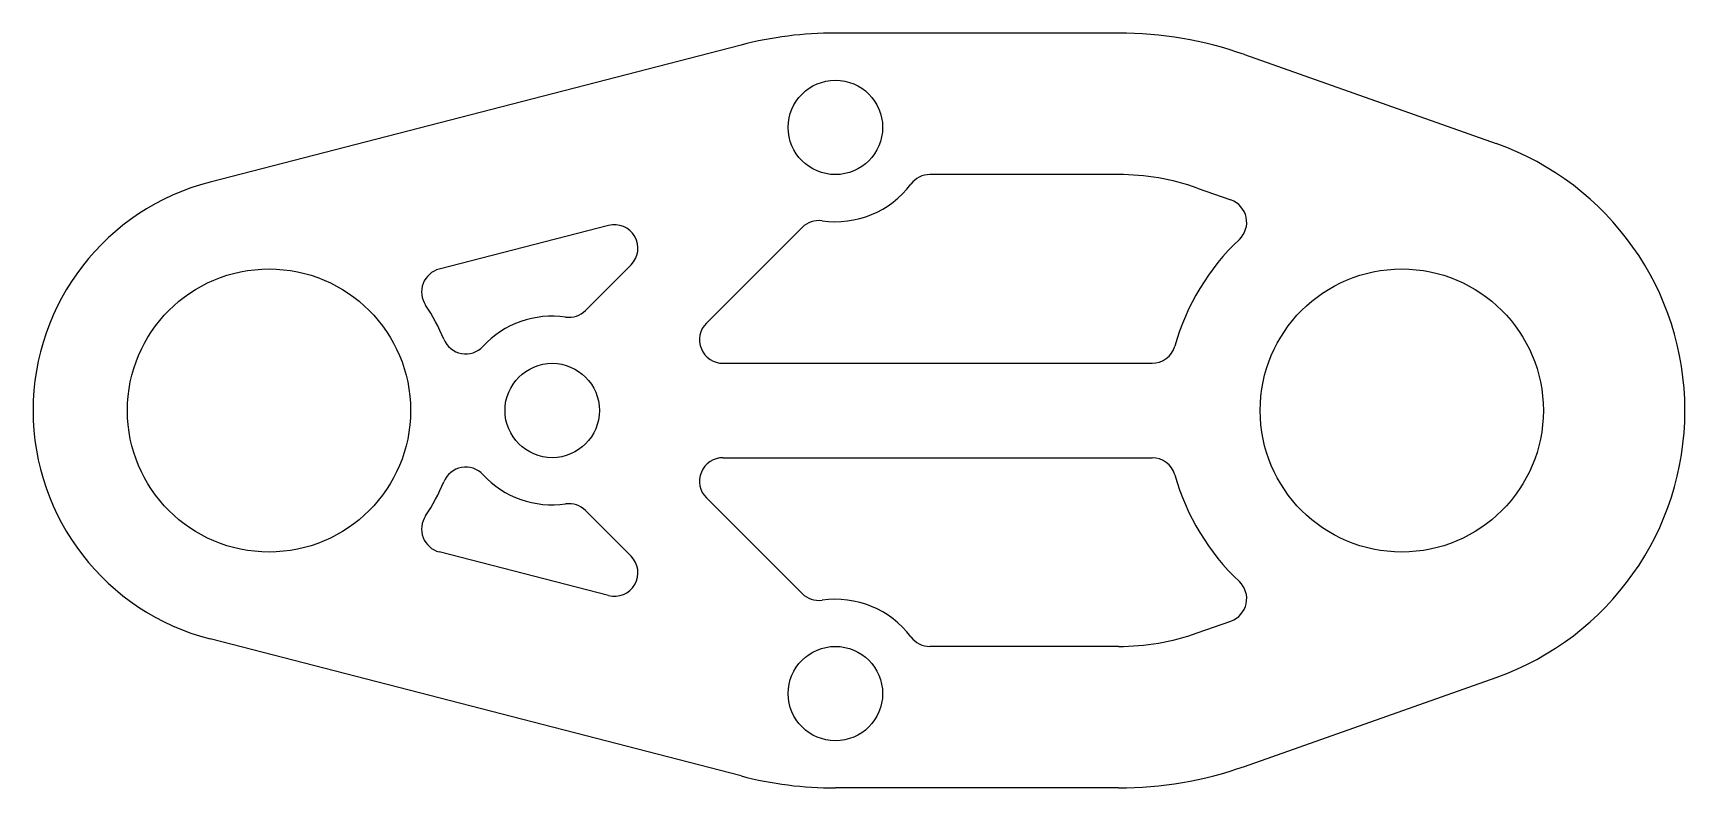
# Model space of a CAD drawing. Extents: x -58 to 12, y -16 to 16.
import ezdxf

# ---------------------------------------------------------------- set-up
doc = ezdxf.new("R2010")
doc.units = 0
doc.header["$MEASUREMENT"] = 0
doc.layers.add('VISIBLE', color=7, linetype='CONTINUOUS')

msp = doc.modelspace()

# ---------------------------------------------------------------- linework, layer by layer
at = {"layer": 'VISIBLE'}
for p, q in [((-28, 15.492), (-50.5, 9.682)), ((-12, 16), (-24, 16)), ((-6.667, 15.085), (4, 11.314)), ((-12, 10), (-20, 10)), ((-8.667, 9.428), (-7.238, 8.923)), ((-33.616, 7.845), (-40.784, 5.994)), ((-29.464, 3.707), (-25.414, 7.757)), ((-34.586, 4.243), (-32.659, 6.17)), ((-28.757, 2), (-10.583, 2)), ((-28.757, -2), (-10.583, -2)), ((-29.464, -3.707), (-25.414, -7.757)), ((-34.586, -4.243), (-32.659, -6.17)), ((-33.616, -7.845), (-40.784, -5.994)), ((-8.667, -9.428), (-7.238, -8.923)), ((-28, -15.492), (-50.5, -9.682)), ((-12, -10), (-20, -10)), ((-6.667, -15.085), (4, -11.314)), ((-12, -16), (-24, -16))]:
    msp.add_line(p, q, dxfattribs=at)
for centre, radius in [((-24, 12), 2), ((-48, 0), 6), ((0, 0), 6), ((-36, 0), 2), ((-24, -12), 2)]:
    msp.add_circle(centre, radius, dxfattribs=at)
for centre, radius, start, end in [((-24, 0), 16, 90, 104.47751), ((-12, 0), 16, 70.52878, 90), ((0, 0), 12, 289.47122, 70.52878), ((-20, 9), 1, 90, 143.1301), ((-12, 0), 10, 70.52878, 90), ((-48, 0), 10, 104.47751, 255.52249), ((-24, 12), 4, 261.8699, 323.1301), ((-7.571, 7.98), 1, 313.49309, 70.52878), ((-33.366, 6.877), 1, 315, 104.47751), ((-24.707, 7.05), 1, 81.8699, 135), ((0, 0), 10, 133.49309, 164.17338), ((-40.534, 5.026), 1, 104.47751, 213.94873), ((-48, 0), 8, 22.19161, 33.94873), ((-35.293, 4.95), 1, 261.8699, 315), ((-36, 0), 4, 81.8699, 137.16657), ((-28.757, 3), 1, 135, 270), ((-39.667, 3.399), 1, 202.19161, 317.16657), ((-10.583, 3), 1, 270, 344.17338), ((-28.757, -3), 1, 90, 225), ((-10.583, -3), 1, 15.82662, 90), ((-39.667, -3.399), 1, 42.83343, 157.80839), ((-36, 0), 4, 222.83343, 278.1301), ((0, 0), 10, 195.82662, 226.50691), ((-48, 0), 8, 326.05127, 337.80839), ((-35.293, -4.95), 1, 45, 98.1301), ((-40.534, -5.026), 1, 146.05127, 255.52249), ((-33.366, -6.877), 1, 255.52249, 45), ((-7.571, -7.98), 1, 289.47122, 46.50691), ((-24.707, -7.05), 1, 225, 278.1301), ((-24, -12), 4, 36.8699, 98.1301), ((-20, -9), 1, 216.8699, 270), ((-12, 0), 10, 270, 289.47122), ((-12, 0), 16, 270, 289.47122), ((-24, 0), 16, 255.52249, 270)]:
    msp.add_arc(centre, radius, start, end, dxfattribs=at)

doc.saveas('drawing.dxf')
